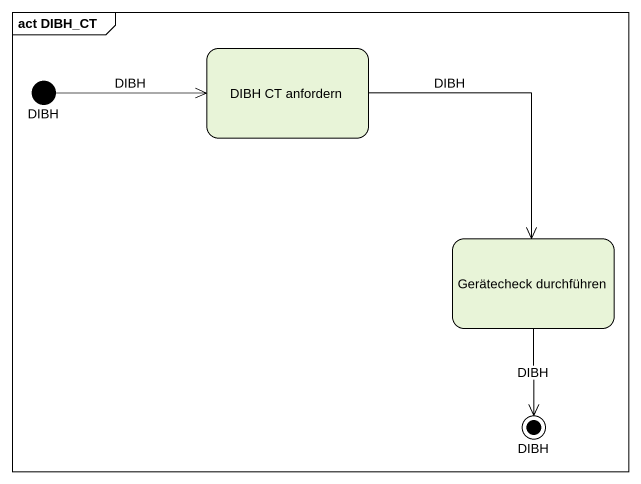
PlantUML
@startuml
mainframe act DIBH_CT
hide empty description
state "DIBH CT anfordern" as DIBH_CT_anfordern
state DIBH <<start>>
state "Gerätecheck durchführen" as Gerätecheck_durchführen
state "DIBH" as DIBH_2 <<end>>
DIBH_CT_anfordern --> Gerätecheck_durchführen : DIBH
DIBH -right-> DIBH_CT_anfordern : DIBH
Gerätecheck_durchführen --> DIBH_2 : DIBH
@enduml
